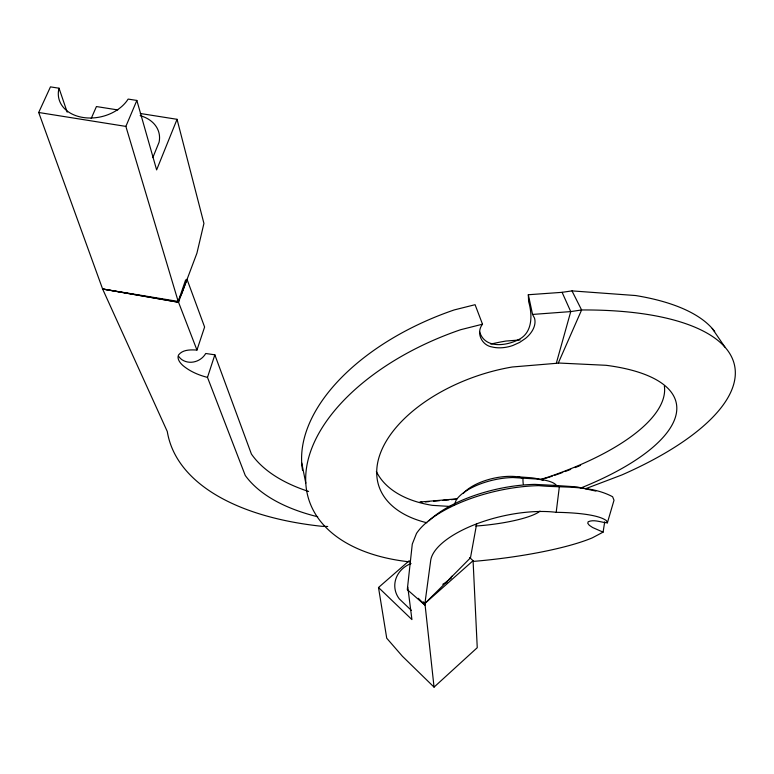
<?xml version="1.0" encoding="UTF-8"?>
<svg xmlns="http://www.w3.org/2000/svg" width="774" height="774" viewBox="0 0 774 774"><rect width="100%" height="100%" fill="white"/><g stroke="black" fill="none" stroke-linecap="round" stroke-linejoin="round"><path stroke-width="1.16" d="M604.697 521.879L603.091 532.135L592.613 527.52L589.304 525.294L587.776 523.33L588.143 521.773C594.142 519.073 601.175 522.508 607.377 522.837L614.014 500.227L612.611 496.734C590.098 484.756 563.433 488.046 538.83 485.637A94.592 38.584 -13 0 0 416.499 533.431L412.281 544.093L407.298 589.653L424.723 604.958L424.926 603.439L447.527 580.955L446.559 582.841M470.224 558.073L448.659 579.842L451.184 578.236M424.723 604.958L430.692 560.502A80.012 31.86 -13 0 1 476.058 524.085A80.012 31.86 -13 0 1 556.187 512.311L559.36 486.682L553.729 485.346L534.805 484.379A86.949 35.691 -13 0 0 428.873 520.892M470.379 558.335L476.716 523.563M426.938 522.779A130.564 74.014 -18.1 0 1 384.794 443.705A130.564 74.014 -18.1 0 1 512.272 366.992L556.293 363.325L570.748 311.593L562.088 292.33L528.323 294.739L532.56 314.438L534.515 318.172A29.654 19.06 -20.3 0 1 525.556 338.373L519.615 342.427L512.852 345.485A28.261 18.208 -19.7 0 1 492.216 346.994C481.747 345.456 475.71 332.733 482.512 324.2L475.081 304.695L454.222 309.929A199.276 115.355 -18.1 0 0 302.557 470.321M178.9 356.63A28.338 14.6 -3.5 0 0 182.209 359.891C190.21 364.96 201.124 361.497 205.729 353.486L214.843 354.821L207.49 377.393L245.252 475.459A245.842 116.506 -13.1 0 0 317.727 516.771M207.49 377.393C198.657 375.148 190.036 371.472 182.993 365.599A26.297 11.349 18.4 0 1 178.63 354.86C182.906 349.422 190.694 349.732 196.954 350.051L204.607 327.025L186.998 279.259L181.687 293.675L179.8 296.887L178.475 302.218L102.613 289.002L38.7 112.491L50.455 86.872L59.037 88.217A37.394 27.477 -13.3 0 0 83.07 117.484A37.394 27.477 -13.3 0 0 128.145 99.082L136.853 100.446L156.629 169.893L177.053 119.312L140.297 113.488M196.954 350.051L178.233 301.444L185.625 279.907M327.721 526.494L321.752 526.291A307.626 150.311 -13.1 0 1 167.29 431.515L102.613 289.002L178.446 302.276L196.915 253.204L203.93 223.415L177.053 119.312M152.817 157.596L159.057 142.281A35.149 26.451 -13.3 0 0 140.152 115.636M178.446 302.276L125.872 126.404L136.853 100.446M454.077 505.199L456.341 499.84A44.428 18.857 -13 0 1 512.93 477.529L538.017 479.106A73.133 15.122 -6.4 0 1 556.545 485.704M91.206 118.49L96.431 106.551L117.774 109.927M556.293 363.325L558.315 363.006L581.603 309.968L571.996 290.889L562.088 292.33M409.243 560.695L378.505 587.505L386.729 638.202L402.383 656.236L434.05 687.128L477.248 647.693L473.078 560.705L469.644 557.541M434.05 687.128L424.926 603.439L473.078 560.705M603.091 532.135L592.323 537.843A120.357 21.904 -6.4 0 1 473.64 561.373M585.57 488.723L621.812 474.965A267.291 97.543 -11.7 0 0 734.313 364.38A267.291 97.543 -11.7 0 0 581.603 309.968L570.748 311.593L532.56 314.438M539.807 479.59L545.399 478.013A194.787 70.995 -11.7 0 0 664.353 385.936M540.949 479.551L547.682 477.645M482.512 324.2L460.665 329.705A201.704 114.823 -18.1 0 0 307.51 462.407A201.704 114.823 -18.1 0 0 410.394 561.943M420.079 502.016L457.066 498.824M419.508 502.413L421.869 502.21M425.419 501.9L428.97 501.591M433.672 501.184L439.535 500.681M443.057 500.372L448.93 499.869M451.281 499.665L455.973 499.259M520.147 339.931L505.896 341.053A137.985 79.587 -18.1 0 0 490.784 344.101M475.652 525.991L479.019 525.798A55.689 10.913 -6.4 0 0 540.01 511.082M558.315 363.006L606.061 365.299A202.894 71.624 -11.7 0 1 580.461 488.142M451.136 506.515L432.424 505.364A128.765 74.236 -18.1 0 1 376.377 471.511M553.729 485.346L576.785 486.894L595.893 491.084M463.374 493.367A36.978 15.79 -13 0 1 517.671 476.803L531.312 477.761A64.726 13.506 -6.4 0 1 543.038 480.325M571.996 290.889L635.638 295.542A258.719 97.34 -11.7 0 1 714.702 331.504M38.7 112.491L125.872 126.404M102.613 289.002L178.233 301.444M517.671 476.803L522.963 478.051A26.722 15.761 -86.7 0 0 523.253 484.166M423.214 601.814L424.926 603.439M411.4 610.454L399.287 598.853A25.687 23.355 -7.3 0 1 411.052 563.559M378.505 587.505L411.923 619.577L407.801 587.166M418.318 598.292L424.868 604.813M712.196 328.428L724.919 347.1M528.323 294.739L528.632 301.608C532.435 314.515 532.841 332.472 518.87 339.486C506.167 346.084 484.466 348.977 479.541 331.504M607.377 522.837L606.39 520.66A120.357 21.904 -6.4 0 0 556.187 512.311M214.843 354.821L251.405 454.048A234.464 113.401 -13.1 0 0 308.613 491.451M59.037 88.217L67.193 112.182M301.725 462.958L305.788 483.111M580.616 465.348A203.175 74.352 -11.7 0 1 575.15 467.602M570.699 469.383A203.175 74.352 -11.7 0 1 565.049 471.55M562.766 472.401A203.175 74.352 -11.7 0 1 554.697 475.304M552.375 476.107A203.175 74.352 -11.7 0 1 548.892 477.287M451.919 576.175A26.819 24.217 -6.1 0 1 442.767 584.293"/></g></svg>
